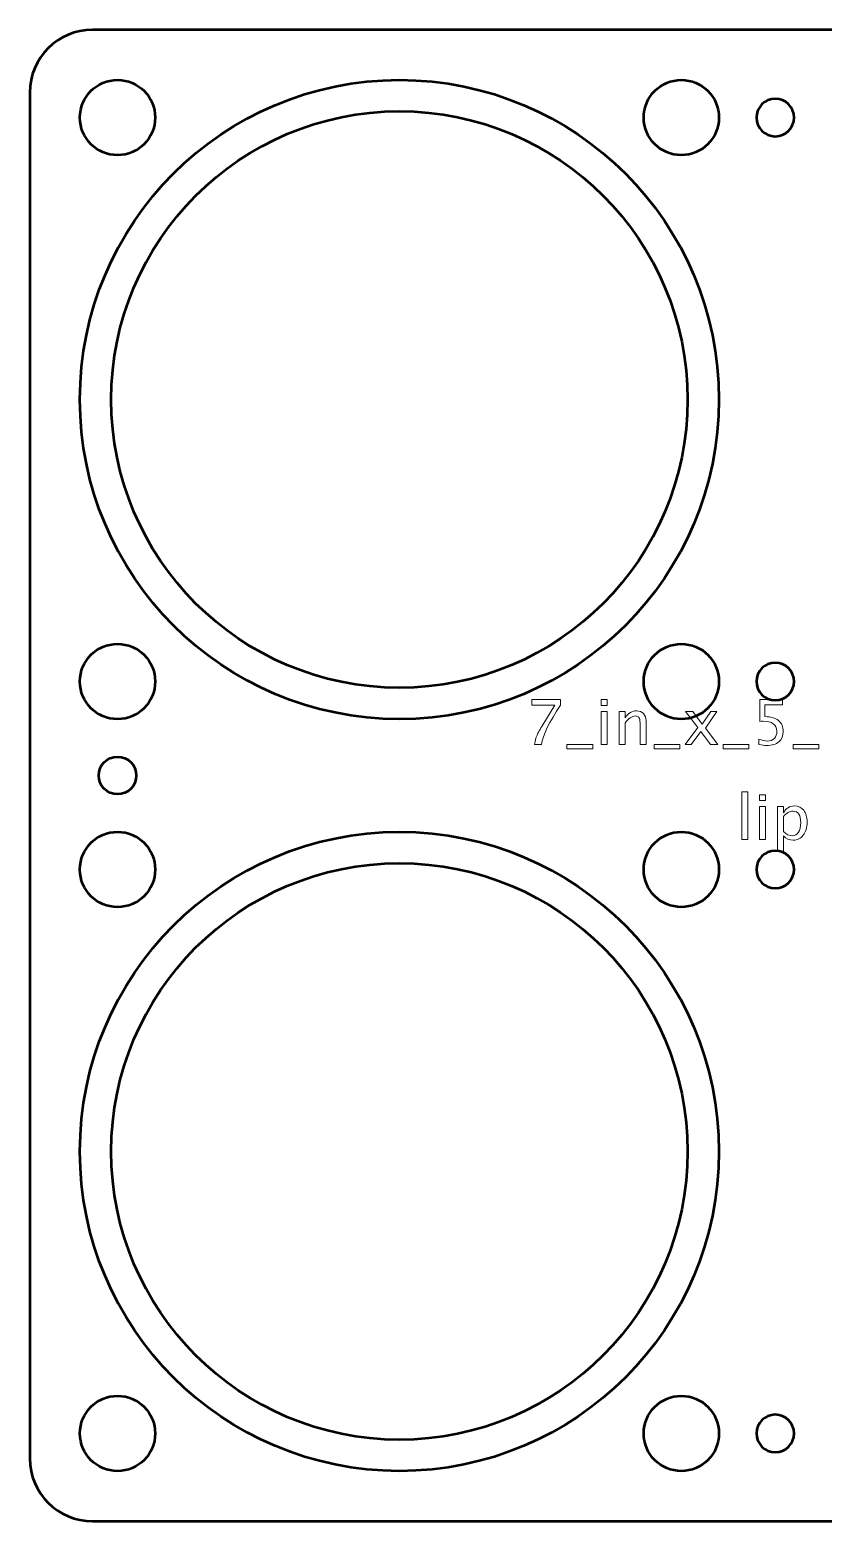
# Model space of a CAD drawing. Header units: centimetres. Extents: x -8.9 to 8.9, y -6 to 6.
# Drawn here: x -8.95 to -2.62, y -5.95 to 5.95 of the extents above; entities that cross this region are included whole.
import ezdxf

# ---------------------------------------------------------------- set-up
doc = ezdxf.new("R2010")
doc.units = ezdxf.units.CM
doc.header["$MEASUREMENT"] = 0
doc.layers.add('Layer 1', color=7, linetype='Continuous')

msp = doc.modelspace()

# ---------------------------------------------------------------- linework, layer by layer
at = {"layer": 'Layer 1', "lineweight": 53}
for centre, major_axis in [((-8.25001, 5.24999), (0, 0.30001)), ((-5.99996, 2.99996), (0, 2.30004)), ((-8.24999, 0.75001), (0, 0.30001)), ((-8.25, 0), (0, 0.15)), ((-8.24999, -0.74999), (0, 0.30001)), ((-5.99996, -3.00004), (0, 2.30004)), ((-8.24999, -5.24999), (0, 0.30001))]:
    msp.add_ellipse(centre, major_axis=major_axis, ratio=1, dxfattribs=at)
at = {"layer": 'Layer 1', "color": 4, "lineweight": 53}
for centre in [(-5.99995, 2.99995), (-5.99995, -3.00005)]:
    msp.add_ellipse(centre, major_axis=(0, 2.55005), ratio=1, dxfattribs=at)
at = {"layer": 'Layer 1', "lineweight": 53}
for points, knots in [([(-8.95, -5.45), (-8.95, -5.45), (-8.95, 5.45), (-8.95, 5.45), (-8.95, 5.45), (-8.95, 5.72614), (-8.72614, 5.95), (-8.45, 5.95), (-8.45, 5.95), (-8.45, 5.95), (8.45, 5.95), (8.45, 5.95), (8.45, 5.95), (8.72614, 5.95), (8.95, 5.72614), (8.95, 5.45), (8.95, 5.45), (8.95, 5.45), (8.95, -5.45), (8.95, -5.45), (8.95, -5.45), (8.95, -5.72614), (8.72614, -5.95), (8.45, -5.95), (8.45, -5.95), (8.45, -5.95), (-8.45, -5.95), (-8.45, -5.95), (-8.45, -5.95), (-8.72614, -5.95), (-8.95, -5.72614), (-8.95, -5.45)], [0, 0, 0, 0, 0.11111111, 0.11111111, 0.11111111, 0.11111111, 0.22222222, 0.22222222, 0.22222222, 0.22222222, 0.33333333, 0.33333333, 0.33333333, 0.33333333, 0.44444444, 0.44444444, 0.44444444, 0.44444444, 0.55555556, 0.55555556, 0.55555556, 0.55555556, 0.66666667, 0.66666667, 0.66666667, 0.66666667, 0.77777778, 0.77777778, 0.77777778, 0.77777778, 1, 1, 1, 1]), ([(-3.45, 5.25), (-3.45, 5.41569), (-3.58431, 5.55), (-3.75, 5.55), (-3.75, 5.55), (-3.91569, 5.55), (-4.05, 5.41569), (-4.05, 5.25), (-4.05, 5.25), (-4.05, 5.08431), (-3.91569, 4.95), (-3.75, 4.95), (-3.75, 4.95), (-3.58431, 4.95), (-3.45, 5.08431), (-3.45, 5.25)], [0, 0, 0, 0, 0.2, 0.2, 0.2, 0.2, 0.4, 0.4, 0.4, 0.4, 0.6, 0.6, 0.6, 0.6, 1, 1, 1, 1]), ([(-2.85, 5.25), (-2.85, 5.16716), (-2.91716, 5.1), (-3, 5.1), (-3, 5.1), (-3.08284, 5.1), (-3.15, 5.16716), (-3.15, 5.25), (-3.15, 5.25), (-3.15, 5.33284), (-3.08284, 5.4), (-3, 5.4), (-3, 5.4), (-2.91716, 5.4), (-2.85, 5.33284), (-2.85, 5.25)], [0, 0, 0, 0, 0.2, 0.2, 0.2, 0.2, 0.4, 0.4, 0.4, 0.4, 0.6, 0.6, 0.6, 0.6, 1, 1, 1, 1]), ([(-3.45, 0.75), (-3.45, 0.91569), (-3.58431, 1.05), (-3.75, 1.05), (-3.75, 1.05), (-3.91569, 1.05), (-4.05, 0.91569), (-4.05, 0.75), (-4.05, 0.75), (-4.05, 0.58431), (-3.91569, 0.45), (-3.75, 0.45), (-3.75, 0.45), (-3.58431, 0.45), (-3.45, 0.58431), (-3.45, 0.75)], [0, 0, 0, 0, 0.2, 0.2, 0.2, 0.2, 0.4, 0.4, 0.4, 0.4, 0.6, 0.6, 0.6, 0.6, 1, 1, 1, 1]), ([(-2.85, 0.75), (-2.85, 0.66716), (-2.91716, 0.6), (-3, 0.6), (-3, 0.6), (-3.08284, 0.6), (-3.15, 0.66716), (-3.15, 0.75), (-3.15, 0.75), (-3.15, 0.83284), (-3.08284, 0.9), (-3, 0.9), (-3, 0.9), (-2.91716, 0.9), (-2.85, 0.83284), (-2.85, 0.75)], [0, 0, 0, 0, 0.2, 0.2, 0.2, 0.2, 0.4, 0.4, 0.4, 0.4, 0.6, 0.6, 0.6, 0.6, 1, 1, 1, 1]), ([(-3.45, -0.75), (-3.45, -0.58431), (-3.58431, -0.45), (-3.75, -0.45), (-3.75, -0.45), (-3.91569, -0.45), (-4.05, -0.58431), (-4.05, -0.75), (-4.05, -0.75), (-4.05, -0.91569), (-3.91569, -1.05), (-3.75, -1.05), (-3.75, -1.05), (-3.58431, -1.05), (-3.45, -0.91569), (-3.45, -0.75)], [0, 0, 0, 0, 0.2, 0.2, 0.2, 0.2, 0.4, 0.4, 0.4, 0.4, 0.6, 0.6, 0.6, 0.6, 1, 1, 1, 1]), ([(-2.85, -0.75), (-2.85, -0.83284), (-2.91716, -0.9), (-3, -0.9), (-3, -0.9), (-3.08284, -0.9), (-3.15, -0.83284), (-3.15, -0.75), (-3.15, -0.75), (-3.15, -0.66716), (-3.08284, -0.6), (-3, -0.6), (-3, -0.6), (-2.91716, -0.6), (-2.85, -0.66716), (-2.85, -0.75)], [0, 0, 0, 0, 0.2, 0.2, 0.2, 0.2, 0.4, 0.4, 0.4, 0.4, 0.6, 0.6, 0.6, 0.6, 1, 1, 1, 1]), ([(-3.45, -5.25), (-3.45, -5.08431), (-3.58431, -4.95), (-3.75, -4.95), (-3.75, -4.95), (-3.91569, -4.95), (-4.05, -5.08431), (-4.05, -5.25), (-4.05, -5.25), (-4.05, -5.41569), (-3.91569, -5.55), (-3.75, -5.55), (-3.75, -5.55), (-3.58431, -5.55), (-3.45, -5.41569), (-3.45, -5.25)], [0, 0, 0, 0, 0.2, 0.2, 0.2, 0.2, 0.4, 0.4, 0.4, 0.4, 0.6, 0.6, 0.6, 0.6, 1, 1, 1, 1]), ([(-2.85, -5.25), (-2.85, -5.33284), (-2.91716, -5.4), (-3, -5.4), (-3, -5.4), (-3.08284, -5.4), (-3.15, -5.33284), (-3.15, -5.25), (-3.15, -5.25), (-3.15, -5.16716), (-3.08284, -5.1), (-3, -5.1), (-3, -5.1), (-2.91716, -5.1), (-2.85, -5.16716), (-2.85, -5.25)], [0, 0, 0, 0, 0.2, 0.2, 0.2, 0.2, 0.4, 0.4, 0.4, 0.4, 0.6, 0.6, 0.6, 0.6, 1, 1, 1, 1])]:
    msp.add_open_spline(points, degree=3, knots=knots, dxfattribs=at)
at = {"layer": 'Layer 1', "color": 5, "lineweight": 9}
for points, knots in [([(-4.92156, 0.24859), (-4.91695, 0.27641), (-4.91028, 0.30053), (-4.90172, 0.32078), (-4.90172, 0.32078), (-4.89316, 0.34103), (-4.87793, 0.36893), (-4.8562, 0.40433), (-4.8562, 0.40433), (-4.8562, 0.40433), (-4.75907, 0.56122), (-4.75907, 0.56122), (-4.75907, 0.56122), (-4.75907, 0.56122), (-4.9423, 0.56122), (-4.9423, 0.56122), (-4.9423, 0.56122), (-4.9423, 0.56122), (-4.9423, 0.60567), (-4.9423, 0.60567), (-4.9423, 0.60567), (-4.9423, 0.60567), (-4.71313, 0.60567), (-4.71313, 0.60567), (-4.71313, 0.60567), (-4.71313, 0.60567), (-4.71313, 0.56122), (-4.71313, 0.56122), (-4.71313, 0.56122), (-4.80459, 0.42623), (-4.85579, 0.32201), (-4.86673, 0.24859), (-4.86673, 0.24859), (-4.86673, 0.24859), (-4.92156, 0.24859), (-4.92156, 0.24859)], [0, 0, 0, 0, 0.1, 0.1, 0.1, 0.1, 0.2, 0.2, 0.2, 0.2, 0.3, 0.3, 0.3, 0.3, 0.4, 0.4, 0.4, 0.4, 0.5, 0.5, 0.5, 0.5, 0.6, 0.6, 0.6, 0.6, 0.7, 0.7, 0.7, 0.7, 0.8, 0.8, 0.8, 0.8, 1, 1, 1, 1]), ([(-4.38898, 0.55826), (-4.38898, 0.55826), (-4.38898, 0.60567), (-4.38898, 0.60567), (-4.38898, 0.60567), (-4.38898, 0.60567), (-4.34156, 0.60567), (-4.34156, 0.60567), (-4.34156, 0.60567), (-4.34156, 0.60567), (-4.34156, 0.55826), (-4.34156, 0.55826), (-4.34156, 0.55826), (-4.34156, 0.55826), (-4.38898, 0.55826), (-4.38898, 0.55826)], [0, 0, 0, 0, 0.2, 0.2, 0.2, 0.2, 0.4, 0.4, 0.4, 0.4, 0.6, 0.6, 0.6, 0.6, 1, 1, 1, 1]), ([(-3.13005, 0.24711), (-3.13005, 0.24711), (-3.13005, 0.28958), (-3.13005, 0.28958), (-3.13005, 0.28958), (-3.10642, 0.28003), (-3.08403, 0.27526), (-3.06263, 0.27526), (-3.06263, 0.27526), (-3.03925, 0.27526), (-3.02081, 0.28217), (-3.0074, 0.296), (-3.0074, 0.296), (-2.99398, 0.30983), (-2.98731, 0.32885), (-2.98731, 0.35305), (-2.98731, 0.35305), (-2.98731, 0.37906), (-2.99678, 0.39898), (-3.01571, 0.41273), (-3.01571, 0.41273), (-3.03464, 0.42647), (-3.06205, 0.4333), (-3.09786, 0.4333), (-3.09786, 0.4333), (-3.10617, 0.4333), (-3.11498, 0.43273), (-3.12412, 0.43158), (-3.12412, 0.43158), (-3.12412, 0.43158), (-3.12412, 0.60567), (-3.12412, 0.60567), (-3.12412, 0.60567), (-3.12412, 0.60567), (-2.94335, 0.60567), (-2.94335, 0.60567), (-2.94335, 0.60567), (-2.94335, 0.60567), (-2.94335, 0.56419), (-2.94335, 0.56419), (-2.94335, 0.56419), (-2.94335, 0.56419), (-3.08263, 0.56419), (-3.08263, 0.56419), (-3.08263, 0.56419), (-3.08263, 0.56419), (-3.08263, 0.46985), (-3.08263, 0.46985), (-3.08263, 0.46985), (-3.0367, 0.46985), (-3.00089, 0.45932), (-2.97513, 0.43824), (-2.97513, 0.43824), (-2.94936, 0.41725), (-2.93644, 0.38811), (-2.93644, 0.35083), (-2.93644, 0.35083), (-2.93644, 0.31609), (-2.94813, 0.28892), (-2.97151, 0.26925), (-2.97151, 0.26925), (-2.99488, 0.24958), (-3.02715, 0.2397), (-3.06831, 0.2397), (-3.06831, 0.2397), (-3.08667, 0.2397), (-3.10724, 0.24217), (-3.13005, 0.24711)], [0, 0, 0, 0, 0.05555556, 0.05555556, 0.05555556, 0.05555556, 0.11111111, 0.11111111, 0.11111111, 0.11111111, 0.16666667, 0.16666667, 0.16666667, 0.16666667, 0.22222222, 0.22222222, 0.22222222, 0.22222222, 0.27777778, 0.27777778, 0.27777778, 0.27777778, 0.33333333, 0.33333333, 0.33333333, 0.33333333, 0.38888889, 0.38888889, 0.38888889, 0.38888889, 0.44444444, 0.44444444, 0.44444444, 0.44444444, 0.5, 0.5, 0.5, 0.5, 0.55555556, 0.55555556, 0.55555556, 0.55555556, 0.61111111, 0.61111111, 0.61111111, 0.61111111, 0.66666667, 0.66666667, 0.66666667, 0.66666667, 0.72222222, 0.72222222, 0.72222222, 0.72222222, 0.77777778, 0.77777778, 0.77777778, 0.77777778, 0.83333333, 0.83333333, 0.83333333, 0.83333333, 0.88888889, 0.88888889, 0.88888889, 0.88888889, 1, 1, 1, 1]), ([(-4.38898, 0.24859), (-4.38898, 0.24859), (-4.38898, 0.51035), (-4.38898, 0.51035), (-4.38898, 0.51035), (-4.38898, 0.51035), (-4.34156, 0.51035), (-4.34156, 0.51035), (-4.34156, 0.51035), (-4.34156, 0.51035), (-4.34156, 0.24859), (-4.34156, 0.24859), (-4.34156, 0.24859), (-4.34156, 0.24859), (-4.38898, 0.24859), (-4.38898, 0.24859)], [0, 0, 0, 0, 0.2, 0.2, 0.2, 0.2, 0.4, 0.4, 0.4, 0.4, 0.6, 0.6, 0.6, 0.6, 1, 1, 1, 1]), ([(-4.24625, 0.24859), (-4.24625, 0.24859), (-4.24625, 0.51035), (-4.24625, 0.51035), (-4.24625, 0.51035), (-4.24625, 0.51035), (-4.19883, 0.51035), (-4.19883, 0.51035), (-4.19883, 0.51035), (-4.19883, 0.51035), (-4.19883, 0.46088), (-4.19883, 0.46088), (-4.19883, 0.46088), (-4.17373, 0.49751), (-4.14294, 0.51578), (-4.10656, 0.51578), (-4.10656, 0.51578), (-4.08367, 0.51578), (-4.06548, 0.50862), (-4.05207, 0.49422), (-4.05207, 0.49422), (-4.03865, 0.4799), (-4.0319, 0.46055), (-4.0319, 0.43635), (-4.0319, 0.43635), (-4.0319, 0.43635), (-4.0319, 0.24859), (-4.0319, 0.24859), (-4.0319, 0.24859), (-4.0319, 0.24859), (-4.07931, 0.24859), (-4.07931, 0.24859), (-4.07931, 0.24859), (-4.07931, 0.24859), (-4.07931, 0.42088), (-4.07931, 0.42088), (-4.07931, 0.42088), (-4.07931, 0.4403), (-4.08219, 0.45413), (-4.08787, 0.46236), (-4.08787, 0.46236), (-4.09363, 0.47068), (-4.1031, 0.47479), (-4.11635, 0.47479), (-4.11635, 0.47479), (-4.14549, 0.47479), (-4.17299, 0.45578), (-4.19883, 0.41775), (-4.19883, 0.41775), (-4.19883, 0.41775), (-4.19883, 0.24859), (-4.19883, 0.24859), (-4.19883, 0.24859), (-4.19883, 0.24859), (-4.24625, 0.24859), (-4.24625, 0.24859)], [0, 0, 0, 0, 0.06666667, 0.06666667, 0.06666667, 0.06666667, 0.13333333, 0.13333333, 0.13333333, 0.13333333, 0.2, 0.2, 0.2, 0.2, 0.26666667, 0.26666667, 0.26666667, 0.26666667, 0.33333333, 0.33333333, 0.33333333, 0.33333333, 0.4, 0.4, 0.4, 0.4, 0.46666667, 0.46666667, 0.46666667, 0.46666667, 0.53333333, 0.53333333, 0.53333333, 0.53333333, 0.6, 0.6, 0.6, 0.6, 0.66666667, 0.66666667, 0.66666667, 0.66666667, 0.73333333, 0.73333333, 0.73333333, 0.73333333, 0.8, 0.8, 0.8, 0.8, 0.86666667, 0.86666667, 0.86666667, 0.86666667, 1, 1, 1, 1]), ([(-3.71893, 0.24859), (-3.71893, 0.24859), (-3.61925, 0.38367), (-3.61925, 0.38367), (-3.61925, 0.38367), (-3.61925, 0.38367), (-3.71597, 0.51035), (-3.71597, 0.51035), (-3.71597, 0.51035), (-3.71597, 0.51035), (-3.65942, 0.51035), (-3.65942, 0.51035), (-3.65942, 0.51035), (-3.65942, 0.51035), (-3.58303, 0.40952), (-3.58303, 0.40952), (-3.58303, 0.40952), (-3.58303, 0.40952), (-3.51389, 0.51035), (-3.51389, 0.51035), (-3.51389, 0.51035), (-3.51389, 0.51035), (-3.46754, 0.51035), (-3.46754, 0.51035), (-3.46754, 0.51035), (-3.46754, 0.51035), (-3.55809, 0.37758), (-3.55809, 0.37758), (-3.55809, 0.37758), (-3.55809, 0.37758), (-3.45964, 0.24859), (-3.45964, 0.24859), (-3.45964, 0.24859), (-3.45964, 0.24859), (-3.51619, 0.24859), (-3.51619, 0.24859), (-3.51619, 0.24859), (-3.51619, 0.24859), (-3.59505, 0.35231), (-3.59505, 0.35231), (-3.59505, 0.35231), (-3.59505, 0.35231), (-3.67135, 0.24859), (-3.67135, 0.24859), (-3.67135, 0.24859), (-3.67135, 0.24859), (-3.71893, 0.24859), (-3.71893, 0.24859)], [0, 0, 0, 0, 0.07692308, 0.07692308, 0.07692308, 0.07692308, 0.15384615, 0.15384615, 0.15384615, 0.15384615, 0.23076923, 0.23076923, 0.23076923, 0.23076923, 0.30769231, 0.30769231, 0.30769231, 0.30769231, 0.38461538, 0.38461538, 0.38461538, 0.38461538, 0.46153846, 0.46153846, 0.46153846, 0.46153846, 0.53846154, 0.53846154, 0.53846154, 0.53846154, 0.61538462, 0.61538462, 0.61538462, 0.61538462, 0.69230769, 0.69230769, 0.69230769, 0.69230769, 0.76923077, 0.76923077, 0.76923077, 0.76923077, 0.84615385, 0.84615385, 0.84615385, 0.84615385, 1, 1, 1, 1]), ([(-4.6626, 0.21303), (-4.6626, 0.21303), (-4.6626, 0.24859), (-4.6626, 0.24859), (-4.6626, 0.24859), (-4.6626, 0.24859), (-4.45714, 0.24859), (-4.45714, 0.24859), (-4.45714, 0.24859), (-4.45714, 0.24859), (-4.45714, 0.21303), (-4.45714, 0.21303), (-4.45714, 0.21303), (-4.45714, 0.21303), (-4.6626, 0.21303), (-4.6626, 0.21303)], [0, 0, 0, 0, 0.2, 0.2, 0.2, 0.2, 0.4, 0.4, 0.4, 0.4, 0.6, 0.6, 0.6, 0.6, 1, 1, 1, 1]), ([(-3.96638, 0.21303), (-3.96638, 0.21303), (-3.96638, 0.24859), (-3.96638, 0.24859), (-3.96638, 0.24859), (-3.96638, 0.24859), (-3.76092, 0.24859), (-3.76092, 0.24859), (-3.76092, 0.24859), (-3.76092, 0.24859), (-3.76092, 0.21303), (-3.76092, 0.21303), (-3.76092, 0.21303), (-3.76092, 0.21303), (-3.96638, 0.21303), (-3.96638, 0.21303)], [0, 0, 0, 0, 0.2, 0.2, 0.2, 0.2, 0.4, 0.4, 0.4, 0.4, 0.6, 0.6, 0.6, 0.6, 1, 1, 1, 1]), ([(-3.41651, 0.21303), (-3.41651, 0.21303), (-3.41651, 0.24859), (-3.41651, 0.24859), (-3.41651, 0.24859), (-3.41651, 0.24859), (-3.21105, 0.24859), (-3.21105, 0.24859), (-3.21105, 0.24859), (-3.21105, 0.24859), (-3.21105, 0.21303), (-3.21105, 0.21303), (-3.21105, 0.21303), (-3.21105, 0.21303), (-3.41651, 0.21303), (-3.41651, 0.21303)], [0, 0, 0, 0, 0.2, 0.2, 0.2, 0.2, 0.4, 0.4, 0.4, 0.4, 0.6, 0.6, 0.6, 0.6, 1, 1, 1, 1]), ([(-2.85726, 0.21303), (-2.85726, 0.21303), (-2.85726, 0.24859), (-2.85726, 0.24859), (-2.85726, 0.24859), (-2.85726, 0.24859), (-2.6518, 0.24859), (-2.6518, 0.24859), (-2.6518, 0.24859), (-2.6518, 0.24859), (-2.6518, 0.21303), (-2.6518, 0.21303), (-2.6518, 0.21303), (-2.6518, 0.21303), (-2.85726, 0.21303), (-2.85726, 0.21303)], [0, 0, 0, 0, 0.2, 0.2, 0.2, 0.2, 0.4, 0.4, 0.4, 0.4, 0.6, 0.6, 0.6, 0.6, 1, 1, 1, 1]), ([(-3.26776, -0.51035), (-3.26776, -0.51035), (-3.26776, -0.12956), (-3.26776, -0.12956), (-3.26776, -0.12956), (-3.26776, -0.12956), (-3.22034, -0.12956), (-3.22034, -0.12956), (-3.22034, -0.12956), (-3.22034, -0.12956), (-3.22034, -0.51035), (-3.22034, -0.51035), (-3.22034, -0.51035), (-3.22034, -0.51035), (-3.26776, -0.51035), (-3.26776, -0.51035)], [0, 0, 0, 0, 0.2, 0.2, 0.2, 0.2, 0.4, 0.4, 0.4, 0.4, 0.6, 0.6, 0.6, 0.6, 1, 1, 1, 1]), ([(-3.12503, -0.20068), (-3.12503, -0.20068), (-3.12503, -0.15327), (-3.12503, -0.15327), (-3.12503, -0.15327), (-3.12503, -0.15327), (-3.07761, -0.15327), (-3.07761, -0.15327), (-3.07761, -0.15327), (-3.07761, -0.15327), (-3.07761, -0.20068), (-3.07761, -0.20068), (-3.07761, -0.20068), (-3.07761, -0.20068), (-3.12503, -0.20068), (-3.12503, -0.20068)], [0, 0, 0, 0, 0.2, 0.2, 0.2, 0.2, 0.4, 0.4, 0.4, 0.4, 0.6, 0.6, 0.6, 0.6, 1, 1, 1, 1]), ([(-3.12503, -0.51035), (-3.12503, -0.51035), (-3.12503, -0.24859), (-3.12503, -0.24859), (-3.12503, -0.24859), (-3.12503, -0.24859), (-3.07761, -0.24859), (-3.07761, -0.24859), (-3.07761, -0.24859), (-3.07761, -0.24859), (-3.07761, -0.51035), (-3.07761, -0.51035), (-3.07761, -0.51035), (-3.07761, -0.51035), (-3.12503, -0.51035), (-3.12503, -0.51035)], [0, 0, 0, 0, 0.2, 0.2, 0.2, 0.2, 0.4, 0.4, 0.4, 0.4, 0.6, 0.6, 0.6, 0.6, 1, 1, 1, 1]), ([(-2.9823, -0.60567), (-2.9823, -0.60567), (-2.9823, -0.24859), (-2.9823, -0.24859), (-2.9823, -0.24859), (-2.9823, -0.24859), (-2.93488, -0.24859), (-2.93488, -0.24859), (-2.93488, -0.24859), (-2.93488, -0.24859), (-2.93488, -0.29806), (-2.93488, -0.29806), (-2.93488, -0.29806), (-2.91546, -0.26143), (-2.88623, -0.24316), (-2.8473, -0.24316), (-2.8473, -0.24316), (-2.81577, -0.24316), (-2.791, -0.2546), (-2.77289, -0.27756), (-2.77289, -0.27756), (-2.75478, -0.30053), (-2.74572, -0.33189), (-2.74572, -0.37165), (-2.74572, -0.37165), (-2.74572, -0.41495), (-2.75601, -0.44993), (-2.77651, -0.47644), (-2.77651, -0.47644), (-2.79701, -0.50302), (-2.824, -0.51628), (-2.85742, -0.51628), (-2.85742, -0.51628), (-2.88846, -0.51628), (-2.9143, -0.50442), (-2.93488, -0.48063), (-2.93488, -0.48063), (-2.93488, -0.48063), (-2.93488, -0.60567), (-2.93488, -0.60567), (-2.93488, -0.60567), (-2.93488, -0.60567), (-2.9823, -0.60567), (-2.9823, -0.60567)], [0, 0, 0, 0, 0.08333333, 0.08333333, 0.08333333, 0.08333333, 0.16666667, 0.16666667, 0.16666667, 0.16666667, 0.25, 0.25, 0.25, 0.25, 0.33333333, 0.33333333, 0.33333333, 0.33333333, 0.41666667, 0.41666667, 0.41666667, 0.41666667, 0.5, 0.5, 0.5, 0.5, 0.58333333, 0.58333333, 0.58333333, 0.58333333, 0.66666667, 0.66666667, 0.66666667, 0.66666667, 0.75, 0.75, 0.75, 0.75, 0.83333333, 0.83333333, 0.83333333, 0.83333333, 1, 1, 1, 1]), ([(-2.93488, -0.44796), (-2.91044, -0.46977), (-2.88714, -0.48072), (-2.865, -0.48072), (-2.865, -0.48072), (-2.84318, -0.48072), (-2.82631, -0.47158), (-2.81446, -0.45339), (-2.81446, -0.45339), (-2.80252, -0.4352), (-2.79659, -0.4096), (-2.79659, -0.37651), (-2.79659, -0.37651), (-2.79659, -0.31526), (-2.81684, -0.28464), (-2.85734, -0.28464), (-2.85734, -0.28464), (-2.88385, -0.28464), (-2.90969, -0.29897), (-2.93488, -0.32769), (-2.93488, -0.32769), (-2.93488, -0.32769), (-2.93488, -0.44796), (-2.93488, -0.44796)], [0, 0, 0, 0, 0.14285714, 0.14285714, 0.14285714, 0.14285714, 0.28571429, 0.28571429, 0.28571429, 0.28571429, 0.42857143, 0.42857143, 0.42857143, 0.42857143, 0.57142857, 0.57142857, 0.57142857, 0.57142857, 0.71428571, 0.71428571, 0.71428571, 0.71428571, 1, 1, 1, 1])]:
    msp.add_open_spline(points, degree=3, knots=knots, dxfattribs=at)

doc.saveas('drawing.dxf')
